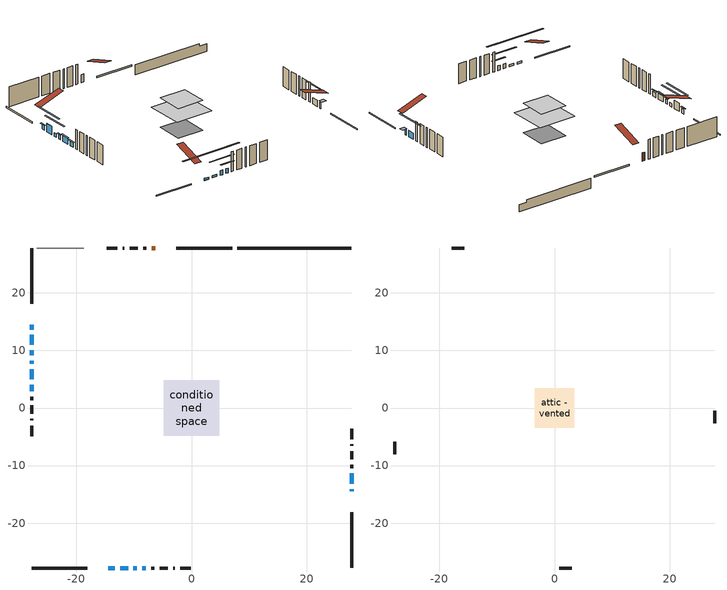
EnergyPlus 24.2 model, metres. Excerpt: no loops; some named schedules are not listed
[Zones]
conditioned space
 floor adiabatic (AdiabaticFloorConstruction): -4.8,-4.8 -4.8,4.8 4.8,4.8 4.8,-4.8 z3.36
 floor foundation (Slab1 construction): -3.4,-3.4 -3.4,3.4 3.4,3.4 3.4,-3.4 z-1.52
 wall outside (RimJoist1 construction): 7.04,27.78 -2.66,27.78 / -27.78,-27.78 -18.08,-27.78 / -27.78,27.78 -27.78,18.08 / 27.78,-27.78 27.78,-18.08 z0.92:1.22
 wall outside (AdiabaticWallConstruction 1): -6.26,27.78 -6.92,27.78 z0.92:2.95
 wall outside (AdiabaticWallConstruction): 27.78,-14.48 27.78,-14.07 z0.92:2.29; -27.78,14.48 -27.78,13.61 / -10.08,-27.78 -9.47,-27.78 / -27.78,8.24 -27.78,7.67 / -8.54,-27.78 -7.93,-27.78 / -27.78,4.04 -27.78,2.87 z0.92:2.04; -14.48,-27.78 -13.31,-27.78 / -12.38,-27.78 -11.01,-27.78 z0.92:1.43; 27.78,-13.14 27.78,-11.36 z0.92:2.44; -27.78,12.68 -27.78,10.95 z0.92:2.98; -27.78,10.03 -27.78,9.16 z0.92:1.78; -27.78,6.75 -27.78,4.97 z0.92:2.34
 wall outside (Wall1 construction): -7.84,27.78 -8.41,27.78 / -7,-27.78 -6.44,-27.78 / -27.78,1.94 -27.78,1.38 / 27.78,-10.43 27.78,-9.87 z0.92:5.8
 wall outside (Wall2 construction): -9.34,27.78 -10.76,27.78 / -5.51,-27.78 -4.08,-27.78 / -27.78,0.45 -27.78,-0.97 / 27.78,-8.94 27.78,-7.52 z0.92:5.8
 wall outside (Wall3 construction): -11.69,27.78 -11.95,27.78 / -3.15,-27.78 -2.9,-27.78 / -27.78,-1.9 -27.78,-2.16 / 27.78,-6.59 27.78,-6.33 z0.92:5.8
 wall outside (Wall4 construction): -12.88,27.78 -14.71,27.78 / -1.97,-27.78 -0.14,-27.78 / -27.78,-3.09 -27.78,-4.92 / 27.78,-5.4 27.78,-3.57 z0.92:5.8
 wall foundation (FoundationWall1 construction): 7.97,27.78,-1.52 7.97,27.78,0.92 25.8,27.78,0.92 25.8,27.78,0.27 27.78,27.78,0.27 27.78,27.78,-1.52
 wall adiabatic (Wall6 construction): -18.74,27.78 -26.85,27.78 z0.92:5.8
 window (WindowConstruction 9): 27.78,-14.48 27.78,-14.07 z0.92:2.29
 window (WindowConstruction 8): -27.78,14.48 -27.78,13.61 z0.92:2.04
 window (WindowConstruction 10): -14.48,-27.78 -13.31,-27.78 z0.92:1.43
 window (WindowConstruction 11): -12.38,-27.78 -11.01,-27.78 z0.92:1.43
 window (WindowConstruction): 27.78,-13.14 27.78,-11.36 z0.92:2.44
 window (WindowConstruction 1): -10.08,-27.78 -9.47,-27.78 z0.92:2.04
 window (WindowConstruction 2): -27.78,12.68 -27.78,10.96 z0.92:2.98
 window (WindowConstruction 3): -27.78,10.03 -27.78,9.16 z0.92:1.78
 window (WindowConstruction 4): -27.78,8.23 -27.78,7.68 z0.92:2.04
 window (WindowConstruction 5): -27.78,6.75 -27.78,4.97 z0.92:2.34
 window (WindowConstruction 6): -8.54,-27.78 -7.93,-27.78 z0.92:2.04
 window (WindowConstruction 7): -27.78,4.04 -27.78,2.87 z0.92:2.04
 door (Door): -6.27,27.78 -6.92,27.78 z0.92:2.95
 ceiling adiabatic (AdiabaticFloorConstruction): 4.8,-4.8 4.8,4.8 -4.8,4.8 -4.8,-4.8 z3.36
attic - vented
 floor to conditioned space (Floor1 construction Reversed): -3.4,-3.4 -3.4,3.4 3.4,3.4 3.4,-3.4 z5.8
 wall outside (Wall5 construction): -15.64,27.78 -17.81,27.78 / 0.79,-27.78 2.97,-27.78 / -27.78,-5.85 -27.78,-8.02 / 27.78,-2.64 27.78,-0.47 z0.92:5.8
 roof outside (Roof1 construction): -5.34,27.78,5.8 -5.34,21.17,8 -3.59,21.17,8 -3.59,27.78,5.8; -15.4,-27.78,5.8 -15.4,-21.17,8 -17.15,-21.17,8 -17.15,-27.78,5.8; -27.78,15.4,5.8 -21.17,15.4,8 -21.17,17.15,8 -27.78,17.15,5.8; 27.78,-15.4,5.8 21.17,-15.4,8 21.17,-17.15,8 27.78,-17.15,5.8
shading: 27.78,-13.77 27.78,-14.77 29,-14.77 29,-13.77 z2.59; -27.78,13.31 -27.78,14.77 -28.08,14.77 -28.08,13.31 z2.34; -7.21,-27.78 -20.57,-27.78 -20.57,-28.08 -7.21,-28.08 z7.53; -4.91,-27.78 -18.48,-27.78 -18.48,-28.08 -4.91,-28.08 z7.53; 27.78,-8.31 27.78,-16.19 28.08,-16.19 28.08,-8.31 z5.5; -6.42,-27.78 -13.13,-27.78 -13.13,-28.08 -6.42,-28.08 z5.09; -27.78,7.9 -27.78,15.73 -28.08,15.73 -28.08,7.9 z6.03; -27.78,6.11 -27.78,13.08 -28.08,13.08 -28.08,6.11 z4.83; -27.78,7.38 -27.78,8.53 -28.08,8.53 -28.08,7.38 z2.34; -27.78,4.67 -27.78,7.05 -28.08,7.05 -28.08,4.67 z2.64; -6.41,-27.78 -10.06,-27.78 -10.06,-28.08 -6.41,-28.08 z3.56; -27.78,2.57 -27.78,4.34 -28.08,4.34 -28.08,2.57 z2.34
[Building]
Building 1: Terrain=Suburbs
[Site:Location]
Quebec Intl AP_QC: Latitude {deg}=46.8; Longitude {deg}=-71.38; Time Zone {hr}=-5; Elevation {m}=74; Keep Site Location Information=Yes
[Site:GroundTemperature:Shallow]
0.0108218, -2.24938, -2.43038, -1.3578, 2.94801, 7.23376, 10.9493, 13.303, 13.5029, 11.5886, 7.96783, 3.81355
[Site:WaterMainsTemperature]
Calculation Method=Schedule; Temperature Schedule=mains temperature schedule
[Material] Roughness=Rough; Thermal Absorptance=0.9
Name | Thickness {m} | Conductivity {W/m-K} | Density {kg/m3} | Specific Heat {J/kg-K} | Solar Absorptance | Visible Absorptance
asphalt or fiberglass shingles | 0.00635 | 0.162714 | 1121.4 | 1465.45 | 0.4 | 0.4
ceiling loosefill ins | 0.0846667 | 0.0480833 | 16.02 | 1046.75 | 0.7 | 0.7
ceiling stud and cavity | 0.1397 | 0.078011 | 65.682 | 1177.47 | 0.7 | 0.7
concrete 4.0 in. | 0.1016 | 1.803125 | 2242.8 | 837.4 | 0.7 | 0.7
concrete 8.0 in. | 0.2032 | 1.803125 | 2242.8 | 837.4 | 0.7 | 0.7
door material | 0.04445 | 0.0451087 | 512.64 | 1214.23 | 0.7 | 0.7
exterior vertical ins | 0.0536725 | 0.029427 | 32.04 | 1214.23 | 0.7 | 0.7
floor covering | 0.0127 | 0.0433444 | 54.468 | 1339.84 | 0.6 | 0.6
floor rigid ins; wall rigid ins 2 | 0.512978 | 0.029427 | 32.04 | 1214.23 | 0.7 | 0.7
floor stud and cavity | 0.1397 | 1.75129 | 37.0049 | 1207.88 | 0.7 | 0.7
furniture material conditioned space 1 | 0.1524 | 0.115458 | 640.8 | 1214.23 | 0.6 | 0.6
gypsum board | 0.0127 | 0.160291 | 801 | 837.4 | 0.6 | 0.6
gypsum board 1 | 0.0127 | 0.160291 | 801 | 837.4 | 0.7 | 0.7
osb sheathing 0.5 in. | 0.0127 | 0.115458 | 512.64 | 1214.23 | 0.7 | 0.7
osb sheathing 0.75 in. | 0.01905 | 0.115458 | 512.64 | 1214.23 | 0.7 | 0.7
osb sheathing 2.0 in. | 0.0508 | 0.115458 | 512.64 | 1214.23 | 0.7 | 0.7
rim joist rigid ins | 0.103632 | 0.029427 | 32.04 | 1214.23 | 0.7 | 0.7
rim joist stud and cavity | 0.0508 | 0.0597829 | 125.044 | 1163.47 | 0.6 | 0.6
slab rigid ins | 0.0259096 | 0.029427 | 32.04 | 1214.23 | 0.7 | 0.7
wall rigid ins | 0.051816 | 0.029427 | 32.04 | 1214.23 | 0.7 | 0.7
wall rigid ins 1 | 0.051816 | 0.029427 | 32.04 | 1214.23 | 0.4 | 0.4
wall stud and cavity | 0.1397 | 0.121685 | 139.0536 | 1170.24 | 0.7 | 0.7
wall stud and cavity 1 | 0.1397 | 0.142953 | 139.0536 | 1170.24 | 0.7 | 0.7
wall stud and cavity 2 | 0.1397 | 0.130064 | 139.0536 | 1170.24 | 0.7 | 0.7
wall stud and cavity 3 | 0.1397 | 0.14193 | 139.0536 | 1170.24 | 0.7 | 0.7
wall stud and cavity 4 | 0.0889 | 6.1454 | 50.32683 | 1063.81 | 0.6 | 0.6
wall stud and cavity 5 | 0.0889 | 0.380278 | 52.3479 | 1209.89 | 0.7 | 0.7
wall stud and cavity 6 | 0.0889 | 0.391764 | 83.0341 | 1211.67 | 0.7 | 0.7
wood siding | 0.0254 | 0.102417 | 544.68 | 1172.36 | 0.4 | 0.4
wood siding 1 | 0.00254 | 0.102417 | 544.68 | 1172.36 | 0.4 | 0.4
wood siding 2; wood siding 3; wood siding 4 | 0.0254 | 0.102417 | 544.68 | 1172.36 | 0.7 | 0.7
[WindowMaterial:SimpleGlazingSystem]
Name | U-Factor {W/m2-K} | Solar Heat Gain Coefficient
WindowMaterial | 1.666493 | 0.42
WindowMaterial 1 | 1.893613 | 0.35
WindowMaterial 10 | 1.981622 | 0.32
WindowMaterial 2 | 1.80447 | 0.39
WindowMaterial 3 | 1.8533 | 0.36
WindowMaterial 4 | 1.919164 | 0.34
WindowMaterial 5 | 1.67501 | 0.42
WindowMaterial 6 | 1.75961 | 0.39
WindowMaterial 7 | 1.811282 | 0.37
WindowMaterial 8 | 1.77835 | 0.38
WindowMaterial 9 | 2.007173 | 0.31
[Construction]
AdiabaticFloorConstruction: floor stud and cavity, floor rigid ins, osb sheathing 0.75 in., floor covering
AdiabaticWallConstruction: wood siding 3, wall rigid ins 2, wall stud and cavity 5, gypsum board
AdiabaticWallConstruction 1: wood siding 4, wall rigid ins 2, wall stud and cavity 5, gypsum board
Door: door material
Floor1 construction Reversed: gypsum board, ceiling stud and cavity, ceiling loosefill ins
FoundationWall1 construction: concrete 8.0 in., gypsum board 1
furniture construction conditioned space 1: furniture material conditioned space 1
PartitionWallConstruction: gypsum board, wall stud and cavity 6, gypsum board
RimJoist1 construction: wood siding 2, rim joist rigid ins, osb sheathing 2.0 in., rim joist stud and cavity
Roof1 construction: asphalt or fiberglass shingles
Slab1 construction: slab rigid ins, concrete 4.0 in.
Wall1 construction: wood siding, wall rigid ins, osb sheathing 0.5 in., wall stud and cavity, gypsum board
Wall2 construction: wood siding, wall rigid ins, osb sheathing 0.5 in., wall stud and cavity 1, gypsum board
Wall3 construction: wood siding, wall rigid ins, osb sheathing 0.5 in., wall stud and cavity 2, gypsum board
Wall4 construction: wood siding, wall rigid ins, osb sheathing 0.5 in., wall stud and cavity 3, gypsum board
Wall5 construction: wood siding 1, wall stud and cavity 4
Wall6 construction: wall rigid ins 1, osb sheathing 0.5 in., wall stud and cavity, gypsum board
WindowConstruction: WindowMaterial
WindowConstruction 1; WindowConstruction 6: WindowMaterial 1
WindowConstruction 10: WindowMaterial 9
WindowConstruction 11: WindowMaterial 10
WindowConstruction 2: WindowMaterial 2
WindowConstruction 3: WindowMaterial 3
WindowConstruction 4: WindowMaterial 4
WindowConstruction 5: WindowMaterial 5
WindowConstruction 7: WindowMaterial 6
WindowConstruction 8: WindowMaterial 7
WindowConstruction 9: WindowMaterial 8
[Zone] Multiplier=1; Part of Total Floor Area=Yes
Name | Volume {m3}
attic - vented | 16.5344
conditioned space | 365.9
[Space]
Name | Zone | Volume {m3}
attic - vented 1 | attic - vented | 16.5344
conditioned space 1 | conditioned space | 365.9
[ZoneInfiltration:EffectiveLeakageArea]
infil attic - vented 1: Zone or Space=attic - vented 1; Schedule=Always On Discrete; Effective Air Leakage Area {cm2}=1704.74; Stack Coefficient=0.00049253; Wind Coefficient=1.49947e-05
[ZoneMixing]
whole house fan mix: Zone or Space=attic - vented; Schedule=Always On Continuous; Design Flow Rate Calculation Method=Flow/Zone; Design Flow Rate {m3/s}=0; Source Zone or Space=conditioned space
[SurfaceProperty:ExposedFoundationPerimeter]
Slab1: Exposed Perimeter Calculation Method=TotalExposedPerimeter; Total Exposed Perimeter {m}=19.812
[InternalMass] Zone or ZoneList=conditioned space; Space or SpaceList=conditioned space 1
Name | Construction | Surface Area {m2}
furniture mass conditioned space 1 | furniture construction conditioned space 1 | 55.3999
partition wall mass | PartitionWallConstruction | 138.5
[Lights]
interior lighting: Zone or ZoneList or Space or SpaceList=conditioned space 1; Schedule=interior lighting schedule; Design Level Calculation Method=LightingLevel; Lighting Level {W}=343.2; Return Air Fraction=0; Fraction Radiant=0.6; Fraction Visible=0.2; Fraction Replaceable=1
[People]
occupants: Zone or ZoneList or Space or SpaceList=conditioned space 1; Number of People Schedule=occupants schedule; Number of People Calculation Method=People; Number of People=3; Fraction Radiant=0.314171; Sensible Heat Fraction=0.56303; Activity Level Schedule=occupants activity schedule; Carbon Dioxide Generation Rate {m3/s-W}=0; Enable ASHRAE 55 Comfort Warnings=No; Mean Radiant Temperature Calculation Type=EnclosureAveraged
[ElectricEquipment] Zone or ZoneList or Space or SpaceList=conditioned space 1; Design Level Calculation Method=EquipmentLevel
Name | Schedule | Design Level {W} | Fraction Latent | Fraction Radiant | Fraction Lost
clothes dryer | clothes dryer schedule | 140.772 | 0.015 | 0.081 | 0.85
clothes washer | clothes washer schedule | 32.1985 | 0.03 | 0.162 | 0.7
cooking range | cooking range schedule | 208.969 | 0.08 | 0.432 | 0.2
dishwasher | dishwasher schedule | 66.8632 | 0.3 | 0.18 | 0.4
fridge | fridge schedule | 72.9452 | 0 | 0.6 | 0
mech vent bath fan 0 | mech vent bath fan 0 schedule | 25.1 | 0 | 0 | 1
mech vent house fan | mech vent house fan schedule | 20.8667 | 0 | 0 | 0.522764
mech vent house fan cfis | mech vent house fan cfis schedule | 0 | 0 | 0 | 0
mech vent range fan 0 | mech vent range fan 0 schedule | 57 | 0 | 0 | 1
misc plug loads | misc plug loads schedule | 494.7 | 0.045 | 0.513 | 0.1
whole house fan | Always On Discrete | 0 | 0 | 0 | 1
[OtherEquipment] Zone or ZoneList or Space or SpaceList=conditioned space 1; Design Level Calculation Method=EquipmentLevel
Name | Fuel Type | Schedule | Design Level {W} | Fraction Latent | Fraction Radiant | Fraction Lost
clothes dryer 1 | Electricity | clothes dryer schedule | 0 | 0.015 | 0.081 | 0.85
cooking range 1 | Electricity | cooking range schedule | 0 | 0.08 | 0.432 | 0.2
general water use latent | None | general water use schedule | 59.3978 | 1 | 0 | 0
general water use sensible | None | general water use schedule | -58.539 | 0 | 0.6 | 0
mech vent house fan latent load | None | Always On Discrete | 0 | 1 | 0 | 0
mech vent house fan sensible load | None | Always On Discrete | 0 | 0 | 0 | 0
water heater energy adjustment1 | Electricity | Always On Discrete | 0.01 | 0 | 0 | 1
[ZoneInfiltration:DesignFlowRate] Zone or ZoneList or Space or SpaceList=conditioned space 1; Schedule=Always On Discrete; Design Flow Rate Calculation Method=Flow/Zone; Design Flow Rate {m3/s}=0
infil flow; natural vent flow; whole house fan flow
[ZoneControl:Thermostat]
conditioned space Thermostat: Zone or ZoneList=conditioned space; Control Type Schedule=conditioned space Thermostat Schedule; Control 1=conditioned space temperature setpoint; Temperature Difference Between Cutout And Setpoint {deltaC}=0
[ThermostatSetpoint:DualSetpoint]
conditioned space temperature setpoint: Heating Setpoint Temperature Schedule=heating setpoint; Cooling Setpoint Temperature Schedule=cooling setpoint
[Zone equipment]
conditioned space: electric baseboard
[Foundation:Kiva]
Foundation Kiva 1: Initial Indoor Air Temperature {C}=18; Wall Height Above Grade {m}=0.919978; Wall Depth Below Slab {m}=0.2032; Custom Block Material Name 1=exterior vertical ins; Custom Block Depth 1 {m}=2.43998; Custom Block X Position 1 {m}=0.2159; Custom Block Z Position 1 {m}=0
[Foundation:Kiva:Settings]
Soil Conductivity {W/m-K}=0.849921; Soil Density {kg/m3}=1842.3; Soil Specific Heat {J/kg-K}=418.7; Ground Solar Absorptivity=0.9; Ground Thermal Absorptivity=0.9; Ground Surface Roughness {m}=0.03; Far-Field Width {m}=40; Deep-Ground Boundary Condition=ZeroFlux; Deep-Ground Depth {m}=40; Minimum Cell Dimension {m}=0.2; Maximum Cell Growth Coefficient=3; Simulation Timestep=Timestep
[Exterior:Lights]
exterior lighting: Schedule=exterior lighting schedule; Design Level {W}=75.6
[EnergyManagementSystem:Sensor] Output:Variable or Output:Meter Index Key=conditioned space
Name | Output:Variable or Output:Meter
conditioned_space_clg_unmet_s | Zone Cooling Setpoint Not Met Time
conditioned_space_htg_unmet_s | Zone Heating Setpoint Not Met Time
fridge_tin_s; tin_s; tin_s_1 | Zone Mean Air Temperature
tout_s | Zone Outdoor Air Drybulb Temperature
win_s | Zone Air Humidity Ratio
[Schedule:Constant]
Name | Hourly Value
Always On Continuous; mech vent house fan schedule; mech vent house fan cfis schedule; Always On Discrete | 1
occupants activity schedule | 117.228
fridge schedule | 0
[Schedule:Week:Daily]
interior lighting schedule Week Rule - Jan1-Jan27: interior lighting schedule day, interior lighting schedule day, interior lighting schedule day, interior lighting schedule day, interior lighting schedule day, interior lighting schedule day, interior lighting schedule day, interior lighting schedule default day, interior lighting schedule default day, interior lighting schedule default day, interior lighting schedule default day, interior lighting schedule default day
interior lighting schedule Week Rule - Jan28-Feb3: interior lighting schedule day, interior lighting schedule day, interior lighting schedule day, interior lighting schedule day, interior lighting schedule day 1, interior lighting schedule day 1, interior lighting schedule day 1, interior lighting schedule default day, interior lighting schedule default day, interior lighting schedule default day, interior lighting schedule default day, interior lighting schedule default day
interior lighting schedule Week Rule - Feb4-Feb24: interior lighting schedule day 1, interior lighting schedule day 1, interior lighting schedule day 1, interior lighting schedule day 1, interior lighting schedule day 1, interior lighting schedule day 1, interior lighting schedule day 1, interior lighting schedule default day, interior lighting schedule default day, interior lighting schedule default day, interior lighting schedule default day, interior lighting schedule default day
interior lighting schedule Week Rule - Feb25-Mar3: interior lighting schedule day 1, interior lighting schedule day 1, interior lighting schedule day 1, interior lighting schedule day 1, interior lighting schedule day 2, interior lighting schedule day 2, interior lighting schedule day 2, interior lighting schedule default day, interior lighting schedule default day, interior lighting schedule default day, interior lighting schedule default day, interior lighting schedule default day
interior lighting schedule Week Rule - Mar4-Mar31: interior lighting schedule day 2, interior lighting schedule day 2, interior lighting schedule day 2, interior lighting schedule day 2, interior lighting schedule day 2, interior lighting schedule day 2, interior lighting schedule day 2, interior lighting schedule default day, interior lighting schedule default day, interior lighting schedule default day, interior lighting schedule default day, interior lighting schedule default day
interior lighting schedule Week Rule - Apr1-Apr28: interior lighting schedule day 3, interior lighting schedule day 3, interior lighting schedule day 3, interior lighting schedule day 3, interior lighting schedule day 3, interior lighting schedule day 3, interior lighting schedule day 3, interior lighting schedule default day, interior lighting schedule default day, interior lighting schedule default day, interior lighting schedule default day, interior lighting schedule default day
interior lighting schedule Week Rule - Apr29-May5: interior lighting schedule day 3, interior lighting schedule day 3, interior lighting schedule day 4, interior lighting schedule day 4, interior lighting schedule day 4, interior lighting schedule day 4, interior lighting schedule day 4, interior lighting schedule default day, interior lighting schedule default day, interior lighting schedule default day, interior lighting schedule default day, interior lighting schedule default day
interior lighting schedule Week Rule - May6-May26: interior lighting schedule day 4, interior lighting schedule day 4, interior lighting schedule day 4, interior lighting schedule day 4, interior lighting schedule day 4, interior lighting schedule day 4, interior lighting schedule day 4, interior lighting schedule default day, interior lighting schedule default day, interior lighting schedule default day, interior lighting schedule default day, interior lighting schedule default day
interior lighting schedule Week Rule - May27-Jun2: interior lighting schedule day 4, interior lighting schedule day 4, interior lighting schedule day 4, interior lighting schedule day 4, interior lighting schedule day 4, interior lighting schedule day 5, interior lighting schedule day 5, interior lighting schedule default day, interior lighting schedule default day, interior lighting schedule default day, interior lighting schedule default day, interior lighting schedule default day
interior lighting schedule Week Rule - Jun3-Jun30: interior lighting schedule day 5, interior lighting schedule day 5, interior lighting schedule day 5, interior lighting schedule day 5, interior lighting schedule day 5, interior lighting schedule day 5, interior lighting schedule day 5, interior lighting schedule default day, interior lighting schedule default day, interior lighting schedule default day, interior lighting schedule default day, interior lighting schedule default day
interior lighting schedule Week Rule - Jul1-Jul28: interior lighting schedule day 6, interior lighting schedule day 6, interior lighting schedule day 6, interior lighting schedule day 6, interior lighting schedule day 6, interior lighting schedule day 6, interior lighting schedule day 6, interior lighting schedule default day, interior lighting schedule default day, interior lighting schedule default day, interior lighting schedule default day, interior lighting schedule default day
interior lighting schedule Week Rule - Jul29-Aug4: interior lighting schedule day 6, interior lighting schedule day 6, interior lighting schedule day 6, interior lighting schedule day 7, interior lighting schedule day 7, interior lighting schedule day 7, interior lighting schedule day 7, interior lighting schedule default day, interior lighting schedule default day, interior lighting schedule default day, interior lighting schedule default day, interior lighting schedule default day
interior lighting schedule Week Rule - Aug5-Aug25: interior lighting schedule day 7, interior lighting schedule day 7, interior lighting schedule day 7, interior lighting schedule day 7, interior lighting schedule day 7, interior lighting schedule day 7, interior lighting schedule day 7, interior lighting schedule default day, interior lighting schedule default day, interior lighting schedule default day, interior lighting schedule default day, interior lighting schedule default day
interior lighting schedule Week Rule - Aug26-Sep1: interior lighting schedule day 7, interior lighting schedule day 7, interior lighting schedule day 7, interior lighting schedule day 7, interior lighting schedule day 7, interior lighting schedule day 7, interior lighting schedule day 8, interior lighting schedule default day, interior lighting schedule default day, interior lighting schedule default day, interior lighting schedule default day, interior lighting schedule default day
interior lighting schedule Week Rule - Sep2-Sep29: interior lighting schedule day 8, interior lighting schedule day 8, interior lighting schedule day 8, interior lighting schedule day 8, interior lighting schedule day 8, interior lighting schedule day 8, interior lighting schedule day 8, interior lighting schedule default day, interior lighting schedule default day, interior lighting schedule default day, interior lighting schedule default day, interior lighting schedule default day
interior lighting schedule Week Rule - Sep30-Oct6: interior lighting schedule day 8, interior lighting schedule day 9, interior lighting schedule day 9, interior lighting schedule day 9, interior lighting schedule day 9, interior lighting schedule day 9, interior lighting schedule day 9, interior lighting schedule default day, interior lighting schedule default day, interior lighting schedule default day, interior lighting schedule default day, interior lighting schedule default day
interior lighting schedule Week Rule - Oct7-Oct27: interior lighting schedule day 9, interior lighting schedule day 9, interior lighting schedule day 9, interior lighting schedule day 9, interior lighting schedule day 9, interior lighting schedule day 9, interior lighting schedule day 9, interior lighting schedule default day, interior lighting schedule default day, interior lighting schedule default day, interior lighting schedule default day, interior lighting schedule default day
interior lighting schedule Week Rule - Oct28-Nov3: interior lighting schedule day 9, interior lighting schedule day 9, interior lighting schedule day 9, interior lighting schedule day 9, interior lighting schedule day 10, interior lighting schedule day 10, interior lighting schedule day 10, interior lighting schedule default day, interior lighting schedule default day, interior lighting schedule default day, interior lighting schedule default day, interior lighting schedule default day
interior lighting schedule Week Rule - Nov4-Nov24: interior lighting schedule day 10, interior lighting schedule day 10, interior lighting schedule day 10, interior lighting schedule day 10, interior lighting schedule day 10, interior lighting schedule day 10, interior lighting schedule day 10, interior lighting schedule default day, interior lighting schedule default day, interior lighting schedule default day, interior lighting schedule default day, interior lighting schedule default day
interior lighting schedule Week Rule - Nov25-Dec1: interior lighting schedule day 10, interior lighting schedule day 10, interior lighting schedule day 10, interior lighting schedule day 10, interior lighting schedule day 10, interior lighting schedule day 10, interior lighting schedule day 11, interior lighting schedule default day, interior lighting schedule default day, interior lighting schedule default day, interior lighting schedule default day, interior lighting schedule default day
interior lighting schedule Week Rule - Dec2-Dec31: interior lighting schedule day 11, interior lighting schedule day 11, interior lighting schedule day 11, interior lighting schedule day 11, interior lighting schedule day 11, interior lighting schedule day 11, interior lighting schedule day 11, interior lighting schedule default day, interior lighting schedule default day, interior lighting schedule default day, interior lighting schedule default day, interior lighting schedule default day
occupants schedule Week Rule - Jan1-Dec31: occupants schedule day, occupants schedule day, occupants schedule day, occupants schedule day, occupants schedule day, occupants schedule day, occupants schedule day, occupants schedule default day, occupants schedule default day, occupants schedule default day, occupants schedule default day, occupants schedule default day
clothes dryer schedule Week Rule - Jan1-Dec31: clothes dryer schedule day, clothes dryer schedule day, clothes dryer schedule day, clothes dryer schedule day, clothes dryer schedule day, clothes dryer schedule day, clothes dryer schedule day, clothes dryer schedule default day, clothes dryer schedule default day, clothes dryer schedule default day, clothes dryer schedule default day, clothes dryer schedule default day
clothes washer schedule Week Rule - Jan1-Dec31: clothes washer schedule day, clothes washer schedule day, clothes washer schedule day, clothes washer schedule day, clothes washer schedule day, clothes washer schedule day, clothes washer schedule day, clothes washer schedule default day, clothes washer schedule default day, clothes washer schedule default day, clothes washer schedule default day, clothes washer schedule default day
cooking range schedule Week Rule - Jan1-Dec31: cooking range schedule day, cooking range schedule day, cooking range schedule day, cooking range schedule day, cooking range schedule day, cooking range schedule day, cooking range schedule day, cooking range schedule default day, cooking range schedule default day, cooking range schedule default day, cooking range schedule default day, cooking range schedule default day
dishwasher schedule Week Rule - Jan1-Dec31: dishwasher schedule day, dishwasher schedule day, dishwasher schedule day, dishwasher schedule day, dishwasher schedule day, dishwasher schedule day, dishwasher schedule day, dishwasher schedule default day, dishwasher schedule default day, dishwasher schedule default day, dishwasher schedule default day, dishwasher schedule default day
mech vent bath fan 0 schedule Week Rule - Jan1-Dec31: mech vent bath fan 0 schedule day, mech vent bath fan 0 schedule day, mech vent bath fan 0 schedule day, mech vent bath fan 0 schedule day, mech vent bath fan 0 schedule day, mech vent bath fan 0 schedule day, mech vent bath fan 0 schedule day, mech vent bath fan 0 schedule default day, mech vent bath fan 0 schedule default day, mech vent bath fan 0 schedule default day, mech vent bath fan 0 schedule default day, mech vent bath fan 0 schedule default day
mech vent range fan 0 schedule Week Rule - Jan1-Dec31: mech vent range fan 0 schedule day, mech vent range fan 0 schedule day, mech vent range fan 0 schedule day, mech vent range fan 0 schedule day, mech vent range fan 0 schedule day, mech vent range fan 0 schedule day, mech vent range fan 0 schedule day, mech vent range fan 0 schedule default day, mech vent range fan 0 schedule default day, mech vent range fan 0 schedule default day, mech vent range fan 0 schedule default day, mech vent range fan 0 schedule default day
misc plug loads schedule Week Rule - Jan1-Dec31: misc plug loads schedule day, misc plug loads schedule day, misc plug loads schedule day, misc plug loads schedule day, misc plug loads schedule day, misc plug loads schedule day, misc plug loads schedule day, misc plug loads schedule default day, misc plug loads schedule default day, misc plug loads schedule default day, misc plug loads schedule default day, misc plug loads schedule default day
general water use schedule Week Rule - Jan1-Dec31: general water use schedule day, general water use schedule day, general water use schedule day, general water use schedule day, general water use schedule day, general water use schedule day, general water use schedule day, general water use schedule default day, general water use schedule default day, general water use schedule default day, general water use schedule default day, general water use schedule default day
exterior lighting schedule Week Rule - Jan1-Jan27: exterior lighting schedule day, exterior lighting schedule day, exterior lighting schedule day, exterior lighting schedule day, exterior lighting schedule day, exterior lighting schedule day, exterior lighting schedule day, exterior lighting schedule default day, exterior lighting schedule default day, exterior lighting schedule default day, exterior lighting schedule default day, exterior lighting schedule default day
exterior lighting schedule Week Rule - Jan28-Feb3: exterior lighting schedule day, exterior lighting schedule day, exterior lighting schedule day, exterior lighting schedule day, exterior lighting schedule day 1, exterior lighting schedule day 1, exterior lighting schedule day 1, exterior lighting schedule default day, exterior lighting schedule default day, exterior lighting schedule default day, exterior lighting schedule default day, exterior lighting schedule default day
exterior lighting schedule Week Rule - Feb4-Feb24: exterior lighting schedule day 1, exterior lighting schedule day 1, exterior lighting schedule day 1, exterior lighting schedule day 1, exterior lighting schedule day 1, exterior lighting schedule day 1, exterior lighting schedule day 1, exterior lighting schedule default day, exterior lighting schedule default day, exterior lighting schedule default day, exterior lighting schedule default day, exterior lighting schedule default day
exterior lighting schedule Week Rule - Feb25-Mar3: exterior lighting schedule day 1, exterior lighting schedule day 1, exterior lighting schedule day 1, exterior lighting schedule day 1, exterior lighting schedule day 2, exterior lighting schedule day 2, exterior lighting schedule day 2, exterior lighting schedule default day, exterior lighting schedule default day, exterior lighting schedule default day, exterior lighting schedule default day, exterior lighting schedule default day
exterior lighting schedule Week Rule - Mar4-Mar31: exterior lighting schedule day 2, exterior lighting schedule day 2, exterior lighting schedule day 2, exterior lighting schedule day 2, exterior lighting schedule day 2, exterior lighting schedule day 2, exterior lighting schedule day 2, exterior lighting schedule default day, exterior lighting schedule default day, exterior lighting schedule default day, exterior lighting schedule default day, exterior lighting schedule default day
exterior lighting schedule Week Rule - Apr1-Apr28: exterior lighting schedule day 3, exterior lighting schedule day 3, exterior lighting schedule day 3, exterior lighting schedule day 3, exterior lighting schedule day 3, exterior lighting schedule day 3, exterior lighting schedule day 3, exterior lighting schedule default day, exterior lighting schedule default day, exterior lighting schedule default day, exterior lighting schedule default day, exterior lighting schedule default day
exterior lighting schedule Week Rule - Apr29-May5: exterior lighting schedule day 3, exterior lighting schedule day 3, exterior lighting schedule day 4, exterior lighting schedule day 4, exterior lighting schedule day 4, exterior lighting schedule day 4, exterior lighting schedule day 4, exterior lighting schedule default day, exterior lighting schedule default day, exterior lighting schedule default day, exterior lighting schedule default day, exterior lighting schedule default day
exterior lighting schedule Week Rule - May6-May26: exterior lighting schedule day 4, exterior lighting schedule day 4, exterior lighting schedule day 4, exterior lighting schedule day 4, exterior lighting schedule day 4, exterior lighting schedule day 4, exterior lighting schedule day 4, exterior lighting schedule default day, exterior lighting schedule default day, exterior lighting schedule default day, exterior lighting schedule default day, exterior lighting schedule default day
exterior lighting schedule Week Rule - May27-Jun2: exterior lighting schedule day 4, exterior lighting schedule day 4, exterior lighting schedule day 4, exterior lighting schedule day 4, exterior lighting schedule day 4, exterior lighting schedule day 5, exterior lighting schedule day 5, exterior lighting schedule default day, exterior lighting schedule default day, exterior lighting schedule default day, exterior lighting schedule default day, exterior lighting schedule default day
exterior lighting schedule Week Rule - Jun3-Jun30: exterior lighting schedule day 5, exterior lighting schedule day 5, exterior lighting schedule day 5, exterior lighting schedule day 5, exterior lighting schedule day 5, exterior lighting schedule day 5, exterior lighting schedule day 5, exterior lighting schedule default day, exterior lighting schedule default day, exterior lighting schedule default day, exterior lighting schedule default day, exterior lighting schedule default day
exterior lighting schedule Week Rule - Jul1-Jul28: exterior lighting schedule day 6, exterior lighting schedule day 6, exterior lighting schedule day 6, exterior lighting schedule day 6, exterior lighting schedule day 6, exterior lighting schedule day 6, exterior lighting schedule day 6, exterior lighting schedule default day, exterior lighting schedule default day, exterior lighting schedule default day, exterior lighting schedule default day, exterior lighting schedule default day
exterior lighting schedule Week Rule - Jul29-Aug4: exterior lighting schedule day 6, exterior lighting schedule day 6, exterior lighting schedule day 6, exterior lighting schedule day 7, exterior lighting schedule day 7, exterior lighting schedule day 7, exterior lighting schedule day 7, exterior lighting schedule default day, exterior lighting schedule default day, exterior lighting schedule default day, exterior lighting schedule default day, exterior lighting schedule default day
[Schedule:Year]
interior lighting schedule: interior lighting schedule Week Rule - Jan1-Jan27, 1, 1, 1, 27, interior lighting schedule Week Rule - Jan28-Feb3, 1, 28, 2, 3, interior lighting schedule Week Rule - Feb4-Feb24, 2, 4, 2, 24, interior lighting schedule Week Rule - Feb25-Mar3, 2, 25, 3, 3, interior lighting schedule Week Rule - Mar4-Mar31, 3, 4, 3, 31, interior lighting schedule Week Rule - Apr1-Apr28, 4, 1, 4, 28, interior lighting schedule Week Rule - Apr29-May5, 4, 29, 5, 5, interior lighting schedule Week Rule - May6-May26, 5, 6, 5, 26, interior lighting schedule Week Rule - May27-Jun2, 5, 27, 6, 2, interior lighting schedule Week Rule - Jun3-Jun30, 6, 3, 6, 30, interior lighting schedule Week Rule - Jul1-Jul28, 7, 1, 7, 28, interior lighting schedule Week Rule - Jul29-Aug4, 7, 29, 8, 4, interior lighting schedule Week Rule - Aug5-Aug25, 8, 5, 8, 25, interior lighting schedule Week Rule - Aug26-Sep1, 8, 26, 9, 1, interior lighting schedule Week Rule - Sep2-Sep29, 9, 2, 9, 29, interior lighting schedule Week Rule - Sep30-Oct6, 9, 30, 10, 6, interior lighting schedule Week Rule - Oct7-Oct27, 10, 7, 10, 27, interior lighting schedule Week Rule - Oct28-Nov3, 10, 28, 11, 3, interior lighting schedule Week Rule - Nov4-Nov24, 11, 4, 11, 24, interior lighting schedule Week Rule - Nov25-Dec1, 11, 25, 12, 1, interior lighting schedule Week Rule - Dec2-Dec31, 12, 2, 12, 31
occupants schedule: occupants schedule Week Rule - Jan1-Dec31, 1, 1, 12, 31
clothes dryer schedule: clothes dryer schedule Week Rule - Jan1-Dec31, 1, 1, 12, 31
clothes washer schedule: clothes washer schedule Week Rule - Jan1-Dec31, 1, 1, 12, 31
cooking range schedule: cooking range schedule Week Rule - Jan1-Dec31, 1, 1, 12, 31
dishwasher schedule: dishwasher schedule Week Rule - Jan1-Dec31, 1, 1, 12, 31
mech vent bath fan 0 schedule: mech vent bath fan 0 schedule Week Rule - Jan1-Dec31, 1, 1, 12, 31
mech vent range fan 0 schedule: mech vent range fan 0 schedule Week Rule - Jan1-Dec31, 1, 1, 12, 31
misc plug loads schedule: misc plug loads schedule Week Rule - Jan1-Dec31, 1, 1, 12, 31
general water use schedule: general water use schedule Week Rule - Jan1-Dec31, 1, 1, 12, 31
exterior lighting schedule: exterior lighting schedule Week Rule - Jan1-Jan27, 1, 1, 1, 27, exterior lighting schedule Week Rule - Jan28-Feb3, 1, 28, 2, 3, exterior lighting schedule Week Rule - Feb4-Feb24, 2, 4, 2, 24, exterior lighting schedule Week Rule - Feb25-Mar3, 2, 25, 3, 3, exterior lighting schedule Week Rule - Mar4-Mar31, 3, 4, 3, 31, exterior lighting schedule Week Rule - Apr1-Apr28, 4, 1, 4, 28, exterior lighting schedule Week Rule - Apr29-May5, 4, 29, 5, 5, exterior lighting schedule Week Rule - May6-May26, 5, 6, 5, 26, exterior lighting schedule Week Rule - May27-Jun2, 5, 27, 6, 2, exterior lighting schedule Week Rule - Jun3-Jun30, 6, 3, 6, 30, exterior lighting schedule Week Rule - Jul1-Jul28, 7, 1, 7, 28, exterior lighting schedule Week Rule - Jul29-Aug4, 7, 29, 8, 4, exterior lighting schedule Week Rule - Aug5-Aug25, 8, 5, 8, 25, exterior lighting schedule Week Rule - Aug26-Sep1, 8, 26, 9, 1, exterior lighting schedule Week Rule - Sep2-Sep29, 9, 2, 9, 29, exterior lighting schedule Week Rule - Sep30-Oct6, 9, 30, 10, 6, exterior lighting schedule Week Rule - Oct7-Oct27, 10, 7, 10, 27, exterior lighting schedule Week Rule - Oct28-Nov3, 10, 28, 11, 3, exterior lighting schedule Week Rule - Nov4-Nov24, 11, 4, 11, 24, exterior lighting schedule Week Rule - Nov25-Dec1, 11, 25, 12, 1, exterior lighting schedule Week Rule - Dec2-Dec31, 12, 2, 12, 31
[Schedule:Compact]
conditioned space Thermostat Schedule: Through: 12/31, For: AllDays, Until: 24:00, 4
mains temperature schedule: Through: 01/01, For: AllDays, Until: 24:00, 5.175, Through: 01/02, For: AllDays, Until: 24:00, 5.10167, Through: 01/03, For: AllDays, Until: 24:00, 5.02889, Through: 01/04, For: AllDays, Until: 24:00, 4.95778, Through: 01/05, For: AllDays, Until: 24:00, 4.88778, Through: 01/06, For: AllDays, Until: 24:00, 4.81833, Through: 01/07, For: AllDays, Until: 24:00, 4.75056, Through: 01/08, For: AllDays, Until: 24:00, 4.68389, Through: 01/09, For: AllDays, Until: 24:00, 4.61833, Through: 01/10, For: AllDays, Until: 24:00, 4.55389, Through: 01/11, For: AllDays, Until: 24:00, 4.49056, Through: 01/12, For: AllDays, Until: 24:00, 4.42889, Through: 01/13, For: AllDays, Until: 24:00, 4.36778, Through: 01/14, For: AllDays, Until: 24:00, 4.30889, Through: 01/15, For: AllDays, Until: 24:00, 4.25056, Through: 01/16, For: AllDays, Until: 24:00, 4.19389, Through: 01/17, For: AllDays, Until: 24:00, 4.13833, Through: 01/18, For: AllDays, Until: 24:00, 4.08444, Through: 01/19, For: AllDays, Until: 24:00, 4.03167, Through: 01/20, For: AllDays, Until: 24:00, 3.98056, Through: 01/21, For: AllDays, Until: 24:00, 3.93056, Through: 01/22, For: AllDays, Until: 24:00, 3.88222, Through: 01/23, For: AllDays, Until: 24:00, 3.835, Through: 01/24, For: AllDays, Until: 24:00, 3.78944, Through: 01/25, For: AllDays, Until: 24:00, 3.74556, Through: 01/26, For: AllDays, Until: 24:00, 3.70278, Through: 01/27, For: AllDays, Until: 24:00, 3.66167, Through: 01/28, For: AllDays, Until: 24:00, 3.62167, Through: 01/29, For: AllDays, Until: 24:00, 3.58389, Through: 01/30, For: AllDays, Until: 24:00, 3.54722, Through: 01/31, For: AllDays, Until: 24:00, 3.51167, Through: 02/01, For: AllDays, Until: 24:00, 3.47833, Through: 02/02, For: AllDays, Until: 24:00, 3.44611, Through: 02/03, For: AllDays, Until: 24:00, 3.41556, Through: 02/04, For: AllDays, Until: 24:00, 3.38667, Through: 02/05, For: AllDays, Until: 24:00, 3.35944, Through: 02/06, For: AllDays, Until: 24:00, 3.33389, Through: 02/07, For: AllDays, Until: 24:00, 3.30944, Through: 02/08, For: AllDays, Until: 24:00, 3.28667, Through: 02/09, For: AllDays, Until: 24:00, 3.26611, Through: 02/10, For: AllDays, Until: 24:00, 3.24667, Through: 02/11, For: AllDays, Until: 24:00, 3.22889, Through: 02/12, For: AllDays, Until: 24:00, 3.21278, Through: 02/13, For: AllDays, Until: 24:00, 3.19833, Through: 02/14, For: AllDays, Until: 24:00, 3.18556, Through: 02/15, For: AllDays, Until: 24:00, 3.17389, Through: 02/16, For: AllDays, Until: 24:00, 3.16444, Through: 02/17, For: AllDays, Until: 24:00, 3.15667, Through: 02/18, For: AllDays, Until: 24:00, 3.15056, Through: 02/19, For: AllDays, Until: 24:00, 3.14556, Through: 02/20, For: AllDays, Until: 24:00, 3.14278, Through: 02/21, For: AllDays, Until: 24:00, 3.14111, Through: 02/22, For: AllDays, Until: 24:00, 3.14167, Through: 02/23, For: AllDays, Until: 24:00, 3.14333, Through: 02/24, For: AllDays, Until: 24:00, 3.14722, Through: 02/25, For: AllDays, Until: 24:00, 3.15222, Through: 02/26, For: AllDays, Until: 24:00, 3.15944, Through: 02/27, For: AllDays, Until: 24:00, 3.16778, Through: 02/28, For: AllDays, Until: 24:00, 3.17778, Through: 03/01, For: AllDays, Until: 24:00, 3.18944, Through: 03/02, For: AllDays, Until: 24:00, 3.20333, Through: 03/03, For: AllDays, Until: 24:00, 3.21833, Through: 03/04, For: AllDays, Until: 24:00, 3.235, Through: 03/05, For: AllDays, Until: 24:00, 3.25333, Through: 03/06, For: AllDays, Until: 24:00, 3.27333, Through: 03/07, For: AllDays, Until: 24:00, 3.29444, Through: 03/08, For: AllDays, Until: 24:00, 3.31778, Through: 03/09, For: AllDays, Until: 24:00, 3.34222, Through: 03/10, For: AllDays, Until: 24:00, 3.36889, Through: 03/11, For: AllDays, Until: 24:00, 3.39667, Through: 03/12, For: AllDays, Until: 24:00, 3.42611, Through: 03/13, For: AllDays, Until: 24:00, 3.45722, Through: 03/14, For: AllDays, Until: 24:00, 3.49, Through: 03/15, For: AllDays, Until: 24:00, 3.52389, Through: 03/16, For: AllDays, Until: 24:00, 3.55944, Through: 03/17, For: AllDays, Until: 24:00, 3.59667, Through: 03/18, For: AllDays, Until: 24:00, 3.63556, Through: 03/19, For: AllDays, Until: 24:00, 3.67556, Through: 03/20, For: AllDays, Until: 24:00, 3.71722, Through: 03/21, For: AllDays, Until: 24:00, 3.76056, Through: 03/22, For: AllDays, Until: 24:00, 3.80556, Through: 03/23, For: AllDays, Until: 24:00, 3.85111, Through: 03/24, For: AllDays, Until: 24:00, 3.89889, Through: 03/25, For: AllDays, Until: 24:00, 3.94778, Through: 03/26, For: AllDays, Until: 24:00, 3.99833, Through: 03/27, For: AllDays, Until: 24:00, 4.05, Through: 03/28, For: AllDays, Until: 24:00, 4.10333, Through: 03/29, For: AllDays, Until: 24:00, 4.15778, Through: 03/30, For: AllDays, Until: 24:00, 4.21333, Through: 03/31, For: AllDays, Until: 24:00, 4.27056, Through: 04/01, For: AllDays, Until: 24:00, 4.32944, Through: 04/02, For: AllDays, Until: 24:00, 4.38889, Through: 04/03, For: AllDays, Until: 24:00, 4.45, Through: 04/04, For: AllDays, Until: 24:00, 4.51222, Through: 04/05, For: AllDays, Until: 24:00, 4.57611, Through: 04/06, For: AllDays, Until: 24:00, 4.64056, Through: 04/07, For: AllDays, Until: 24:00, 4.70667, Through: 04/08, For: AllDays, Until: 24:00, 4.77389, Through: 04/09, For: AllDays, Until: 24:00, 4.84222, Through: 04/10, For: AllDays, Until: 24:00, 4.91167, Through: 04/11, For: AllDays, Until: 24:00, 4.98278, Through: 04/12, For: AllDays, Until: 24:00, 5.05444, Through: 04/13, For: AllDays, Until: 24:00, 5.12722, Through: 04/14, For: AllDays, Until: 24:00, 5.20111, Through: 04/15, For: AllDays, Until: 24:00, 5.27611, Through: 04/16, For: AllDays, Until: 24:00, 5.35167, Through: 04/17, For: AllDays, Until: 24:00, 5.42889, Through: 04/18, For: AllDays, Until: 24:00, 5.50667, Through: 04/19, For: AllDays, Until: 24:00, 5.58556, Through: 04/20, For: AllDays, Until: 24:00, 5.665, Through: 04/21, For: AllDays, Until: 24:00, 5.74611, Through: 04/22, For: AllDays, Until: 24:00, 5.82722, Through: 04/23, For: AllDays, Until: 24:00, 5.91, Through: 04/24, For: AllDays, Until: 24:00, 5.99278, Through: 04/25, For: AllDays, Until: 24:00, 6.07722, Through: 04/26, For: AllDays, Until: 24:00, 6.16167, Through: 04/27, For: AllDays, Until: 24:00, 6.24722, Through: 04/28, For: AllDays, Until: 24:00, 6.33389, Through: 04/29, For: AllDays, Until: 24:00, 6.42056, Through: 04/30, For: AllDays, Until: 24:00, 6.50833, Through: 05/01, For: AllDays, Until: 24:00, 6.59667, Through: 05/02, For: AllDays, Until: 24:00, 6.68556, Through: 05/03, For: AllDays, Until: 24:00, 6.775, Through: 05/04, For: AllDays, Until: 24:00, 6.86556, Through: 05/05, For: AllDays, Until: 24:00, 6.95611, Through: 05/06, For: AllDays, Until: 24:00, 7.04722, Through: 05/07, For: AllDays, Until: 24:00, 7.13889, Through: 05/08, For: AllDays, Until: 24:00, 7.23111, Through: 05/09, For: AllDays, Until: 24:00, 7.32333, Through: 05/10, For: AllDays, Until: 24:00, 7.41667, Through: 05/11, For: AllDays, Until: 24:00, 7.51, Through: 05/12, For: AllDays, Until: 24:00, 7.60389, Through: 05/13, For: AllDays, Until: 24:00, 7.69778, Through: 05/14, For: AllDays, Until: 24:00, 7.79222, Through: 05/15, For: AllDays, Until: 24:00, 7.88667, Through: 05/16, For: AllDays, Until: 24:00, 7.98167, Through: 05/17, For: AllDays, Until: 24:00, 8.07667, Through: 05/18, For: AllDays, Until: 24:00, 8.17167, Through: 05/19, For: AllDays, Until: 24:00, 8.26722, Through: 05/20, For: AllDays, Until: 24:00, 8.36278, Through: 05/21, For: AllDays, Until: 24:00, 8.45833, Through: 05/22, For: AllDays, Until: 24:00, 8.55444, Through: 05/23, For: AllDays, Until: 24:00, 8.65, Through: 05/24, For: AllDays, Until: 24:00, 8.74611, Through: 05/25, For: AllDays, Until: 24:00, 8.84167, Through: 05/26, For: AllDays, Until: 24:00, 8.93722, Through: 05/27, For: AllDays, Until: 24:00, 9.03333, Through: 05/28, For: AllDays, Until: 24:00, 9.12889, Through: 05/29, For: AllDays, Until: 24:00, 9.22389, Through: 05/30, For: AllDays, Until: 24:00, 9.31944, Through: 05/31, For: AllDays, Until: 24:00, 9.41444, Through: 06/01, For: AllDays, Until: 24:00, 9.50944, Through: 06/02, For: AllDays, Until: 24:00, 9.60389, Through: 06/03, For: AllDays, Until: 24:00, 9.69833, Through: 06/04, For: AllDays, Until: 24:00, 9.79278, Through: 06/05, For: AllDays, Until: 24:00, 9.88667, Through: 06/06, For: AllDays, Until: 24:00, 9.98, Through: 06/07, For: AllDays, Until: 24:00, 10.0728, Through: 06/08, For: AllDays, Until: 24:00, 10.1656, Through: 06/09, For: AllDays, Until: 24:00, 10.2578, Through: 06/10, For: AllDays, Until: 24:00, 10.3494, Through: 06/11, For: AllDays, Until: 24:00, 10.4411, Through: 06/12, For: AllDays, Until: 24:00, 10.5317, Through: 06/13, For: AllDays, Until: 24:00, 10.6222, Through: 06/14, For: AllDays, Until: 24:00, 10.7117, Through: 06/15, For: AllDays, Until: 24:00, 10.8006, Through: 06/16, For: AllDays, Until: 24:00, 10.8889, Through: 06/17, For: AllDays, Until: 24:00, 10.9772, Through: 06/18, For: AllDays, Until: 24:00, 11.0639, Through: 06/19, For: AllDays, Until: 24:00, 11.1506, Through: 06/20, For: AllDays, Until: 24:00, 11.2361, Through: 06/21, For: AllDays, Until: 24:00, 11.3211, Through: 06/22, For: AllDays, Until: 24:00, 11.4056, Through: 06/23, For: AllDays, Until: 24:00, 11.4889, Through: 06/24, For: AllDays, Until: 24:00, 11.5711, Through: 06/25, For: AllDays, Until: 24:00, 11.6533, Through: 06/26, For: AllDays, Until: 24:00, 11.7339, Through: 06/27, For: AllDays, Until: 24:00, 11.8139, Through: 06/28, For: AllDays, Until: 24:00, 11.8928, Through: 06/29, For: AllDays, Until: 24:00, 11.9711, Through: 06/30, For: AllDays, Until: 24:00, 12.0483, Through: 07/01, For: AllDays, Until: 24:00, 12.1244, Through: 07/02, For: AllDays, Until: 24:00, 12.1994, Through: 07/03, For: AllDays, Until: 24:00, 12.2733, Through: 07/04, For: AllDays, Until: 24:00, 12.3467, Through: 07/05, For: AllDays, Until: 24:00, 12.4183, Through: 07/06, For: AllDays, Until: 24:00, 12.4894, Through: 07/07, For: AllDays, Until: 24:00, 12.5589, Through: 07/08, For: AllDays, Until: 24:00, 12.6278, Through: 07/09, For: AllDays, Until: 24:00, 12.695, Through: 07/10, For: AllDays, Until: 24:00, 12.7617, Through: 07/11, For: AllDays, Until: 24:00, 12.8267, Through: 07/12, For: AllDays, Until: 24:00, 12.8906, Through: 07/13, For: AllDays, Until: 24:00, 12.9528, Through: 07/14, For: AllDays, Until: 24:00, 13.0144, Through: 07/15, For: AllDays, Until: 24:00, 13.0744, Through: 07/16, For: AllDays, Until: 24:00, 13.1333, Through: 07/17, For: AllDays, Until: 24:00, 13.1906, Through: 07/18, For: AllDays, Until: 24:00, 13.2467, Through: 07/19, For: AllDays, Until: 24:00, 13.3017, Through: 07/20, For: AllDays, Until: 24:00, 13.355, Through: 07/21, For: AllDays, Until: 24:00, 13.4072, Through: 07/22, For: AllDays, Until: 24:00, 13.4578, Through: 07/23, For: AllDays, Until: 24:00, 13.5067, Through: 07/24, For: AllDays, Until: 24:00, 13.5544, Through: 07/25, For: AllDays, Until: 24:00, 13.6011, Through: 07/26, For: AllDays, Until: 24:00, 13.6461, Through: 07/27, For: AllDays, Until: 24:00, 13.6894, Through: 07/28, For: AllDays, Until: 24:00, 13.7317, Through: 07/29, For: AllDays, Until: 24:00, 13.7722, Through: 07/30, For: AllDays, Until: 24:00, 13.8111, Through: 07/31, For: AllDays, Until: 24:00, 13.8489, Through: 08/01, For: AllDays, Until: 24:00, 13.8844, Through: 08/02, For: AllDays, Until: 24:00, 13.9189, Through: 08/03, For: AllDays, Until: 24:00, 13.9522, Through: 08/04, For: AllDays, Until: 24:00, 13.9833, Through: 08/05, For: AllDays, Until: 24:00, 14.0133, Through: 08/06, For: AllDays, Until: 24:00, 14.0411, Through: 08/07, For: AllDays, Until: 24:00, 14.0678, Through: 08/08, For: AllDays, Until: 24:00, 14.0933, Through: 08/09, For: AllDays, Until: 24:00, 14.1167, Through: 08/10, For: AllDays, Until: 24:00, 14.1383, Through: 08/11, For: AllDays, Until: 24:00, 14.1589, Through: 08/12, For: AllDays, Until: 24:00, 14.1772, Through: 08/13, For: AllDays, Until: 24:00, 14.1944, Through: 08/14, For: AllDays, Until: 24:00, 14.21, Through: 08/15, For: AllDays, Until: 24:00, 14.2233, Through: 08/16, For: AllDays, Until: 24:00, 14.2356, Through: 08/17, For: AllDays, Until: 24:00, 14.2461, Through: 08/18, For: AllDays, Until: 24:00, 14.255, Through: 08/19, For: AllDays, Until: 24:00, 14.2622, Through: 08/20, For: AllDays, Until: 24:00, 14.2678, Through: 08/21, For: AllDays, Until: 24:00, 14.2717, Through: 08/22, For: AllDays, Until: 24:00, 14.2739, Through: 08/23, For: AllDays, Until: 24:00, 14.2744, Through: 08/24, For: AllDays, Until: 24:00, 14.2733, Through: 08/25, For: AllDays, Until: 24:00, 14.2711, Through: 08/26, For: AllDays, Until: 24:00, 14.2667, Through: 08/27, For: AllDays, Until: 24:00, 14.2606, Through: 08/28, For: AllDays, Until: 24:00, 14.2528, Through: 08/29, For: AllDays, Until: 24:00, 14.2439, Through: 08/30, For: AllDays, Until: 24:00, 14.2328, Through: 08/31, For: AllDays, Until: 24:00, 14.2206, Through: 09/01, For: AllDays, Until: 24:00, 14.2061, Through: 09/02, For: AllDays, Until: 24:00, 14.1906, Through: 09/03, For: AllDays, Until: 24:00, 14.1728, Through: 09/04, For: AllDays, Until: 24:00, 14.1539, Through: 09/05, For: AllDays, Until: 24:00, 14.1333, Through: 09/06, For: AllDays, Until: 24:00, 14.1111, Through: 09/07, For: AllDays, Until: 24:00, 14.0872, Through: 09/08, For: AllDays, Until: 24:00, 14.0617, Through: 09/09, For: AllDays, Until: 24:00, 14.035, Through: 09/10, For: AllDays, Until: 24:00, 14.0061, Through: 09/11, For: AllDays, Until: 24:00, 13.9761, Through: 09/12, For: AllDays, Until: 24:00, 13.9444, Through: 09/13, For: AllDays, Until: 24:00, 13.9111, Through: 09/14, For: AllDays, Until: 24:00, 13.8761, Through: 09/15, For: AllDays, Until: 24:00, 13.84, Through: 09/16, For: AllDays, Until: 24:00, 13.8022, Through: 09/17, For: AllDays, Until: 24:00, 13.7628, Through: 09/18, For: AllDays, Until: 24:00, 13.7217, Through: 09/19, For: AllDays, Until: 24:00, 13.6794, Through: 09/20, For: AllDays, Until: 24:00, 13.6356, Through: 09/21, For: AllDays, Until: 24:00, 13.59, Through: 09/22, For: AllDays, Until: 24:00, 13.5433, Through: 09/23, For: AllDays, Until: 24:00, 13.4956, Through: 09/24, For: AllDays, Until: 24:00, 13.4456, Through: 09/25, For: AllDays, Until: 24:00, 13.395, Through: 09/26, For: AllDays, Until: 24:00, 13.3422, Through: 09/27, For: AllDays, Until: 24:00, 13.2883, Through: 09/28, For: AllDays, Until: 24:00, 13.2333, Through: 09/29, For: AllDays, Until: 24:00, 13.1772, Through: 09/30, For: AllDays, Until: 24:00, 13.1194, Through: 10/01, For: AllDays, Until: 24:00, 13.06, Through: 10/02, For: AllDays, Until: 24:00, 13, Through: 10/03, For: AllDays, Until: 24:00, 12.9383, Through: 10/04, For: AllDays, Until: 24:00, 12.8756, Through: 10/05, For: AllDays, Until: 24:00, 12.8111, Through: 10/06, For: AllDays, Until: 24:00, 12.7456, Through: 10/07, For: AllDays, Until: 24:00, 12.6794, Through: 10/08, For: AllDays, Until: 24:00, 12.6117, Through: 10/09, For: AllDays, Until: 24:00, 12.5428, Through: 10/10, For: AllDays, Until: 24:00, 12.4728, Through: 10/11, For: AllDays, Until: 24:00, 12.4017, Through: 10/12, For: AllDays, Until: 24:00, 12.3294, Through: 10/13, For: AllDays, Until: 24:00, 12.2561, Through: 10/14, For: AllDays, Until: 24:00, 12.1817, Through: 10/15, For: AllDays, Until: 24:00, 12.1061, Through: 10/16, For: AllDays, Until: 24:00, 12.03, Through: 10/17, For: AllDays, Until: 24:00, 11.9528, Through: 10/18, For: AllDays, Until: 24:00, 11.8744, Through: 10/19, For: AllDays, Until: 24:00, 11.795, Through: 10/20, For: AllDays, Until: 24:00, 11.715, Through: 10/21, For: AllDays, Until: 24:00, 11.6339, Through: 10/22, For: AllDays, Until: 24:00, 11.5517, Through: 10/23, For: AllDays, Until: 24:00, 11.4689, Through: 10/24, For: AllDays, Until: 24:00, 11.3856, Through: 10/25, For: AllDays, Until: 24:00, 11.3011, Through: 10/26, For: AllDays, Until: 24:00, 11.2161, Through: 10/27, For: AllDays, Until: 24:00, 11.13, Through: 10/28, For: AllDays, Until: 24:00, 11.0433, Through: 10/29, For: AllDays, Until: 24:00, 10.9561, Through: 10/30, For: AllDays, Until: 24:00, 10.8683, Through: 10/31, For: AllDays, Until: 24:00, 10.7794, Through: 11/01, For: AllDays, Until: 24:00, 10.6906, Through: 11/02, For: AllDays, Until: 24:00, 10.6006, Through: 11/03, For: AllDays, Until: 24:00, 10.51, Through: 11/04, For: AllDays, Until: 24:00, 10.4194, Through: 11/05, For: AllDays, Until: 24:00, 10.3278, Through: 11/06, For: AllDays, Until: 24:00, 10.2361, Through: 11/07, For: AllDays, Until: 24:00, 10.1439, Through: 11/08, For: AllDays, Until: 24:00, 10.0511, Through: 11/09, For: AllDays, Until: 24:00, 9.95778, Through: 11/10, For: AllDays, Until: 24:00, 9.86444, Through: 11/11, For: AllDays, Until: 24:00, 9.77056, Through: 11/12, For: AllDays, Until: 24:00, 9.67611, Through: 11/13, For: AllDays, Until: 24:00, 9.58167, Through: 11/14, For: AllDays, Until: 24:00, 9.48722, Through: 11/15, For: AllDays, Until: 24:00, 9.39222, Through: 11/16, For: AllDays, Until: 24:00, 9.29667, Through: 11/17, For: AllDays, Until: 24:00, 9.20167, Through: 11/18, For: AllDays, Until: 24:00, 9.10611, Through: 11/19, For: AllDays, Until: 24:00, 9.01056, Through: 11/20, For: AllDays, Until: 24:00, 8.915, Through: 11/21, For: AllDays, Until: 24:00, 8.81889, Through: 11/22, For: AllDays, Until: 24:00, 8.72333, Through: 11/23, For: AllDays, Until: 24:00, 8.62722, Through: 11/24, For: AllDays, Until: 24:00, 8.53167, Through: 11/25, For: AllDays, Until: 24:00, 8.43611, Through: 11/26, For: AllDays, Until: 24:00, 8.34, Through: 11/27, For: AllDays, Until: 24:00, 8.245, Through: 11/28, For: AllDays, Until: 24:00, 8.14944, Through: 11/29, For: AllDays, Until: 24:00, 8.05389, Through: 11/30, For: AllDays, Until: 24:00, 7.95889, Through: 12/01, For: AllDays, Until: 24:00, 7.86444, Through: 12/02, For: AllDays, Until: 24:00, 7.76944, Through: 12/03, For: AllDays, Until: 24:00, 7.67556, Through: 12/04, For: AllDays, Until: 24:00, 7.58167, Through: 12/05, For: AllDays, Until: 24:00, 7.48778, Through: 12/06, For: AllDays, Until: 24:00, 7.39444, Through: 12/07, For: AllDays, Until: 24:00, 7.30167, Through: 12/08, For: AllDays, Until: 24:00, 7.20889, Through: 12/09, For: AllDays, Until: 24:00, 7.11722, Through: 12/10, For: AllDays, Until: 24:00, 7.02556, Through: 12/11, For: AllDays, Until: 24:00, 6.93444, Through: 12/12, For: AllDays, Until: 24:00, 6.84389, Through: 12/13, For: AllDays, Until: 24:00, 6.75389, Through: 12/14, For: AllDays, Until: 24:00, 6.66444, Through: 12/15, For: AllDays, Until: 24:00, 6.57556, Through: 12/16, For: AllDays, Until: 24:00, 6.48778, Through: 12/17, For: AllDays, Until: 24:00, 6.4, Through: 12/18, For: AllDays, Until: 24:00, 6.31333, Through: 12/19, For: AllDays, Until: 24:00, 6.22722, Through: 12/20, For: AllDays, Until: 24:00, 6.14167, Through: 12/21, For: AllDays, Until: 24:00, 6.05722, Through: 12/22, For: AllDays, Until: 24:00, 5.97333, Through: 12/23, For: AllDays, Until: 24:00, 5.89, Through: 12/24, For: AllDays, Until: 24:00, 5.80778, Through: 12/25, For: AllDays, Until: 24:00, 5.72667, Through: 12/26, For: AllDays, Until: 24:00, 5.64611, Through: 12/27, For: AllDays, Until: 24:00, 5.56667, Through: 12/28, For: AllDays, Until: 24:00, 5.48833, Through: 12/29, For: AllDays, Until: 24:00, 5.41056, Through: 12/30, For: AllDays, Until: 24:00, 5.33389, Through: 12/31, For: AllDays, Until: 24:00, 5.25778
